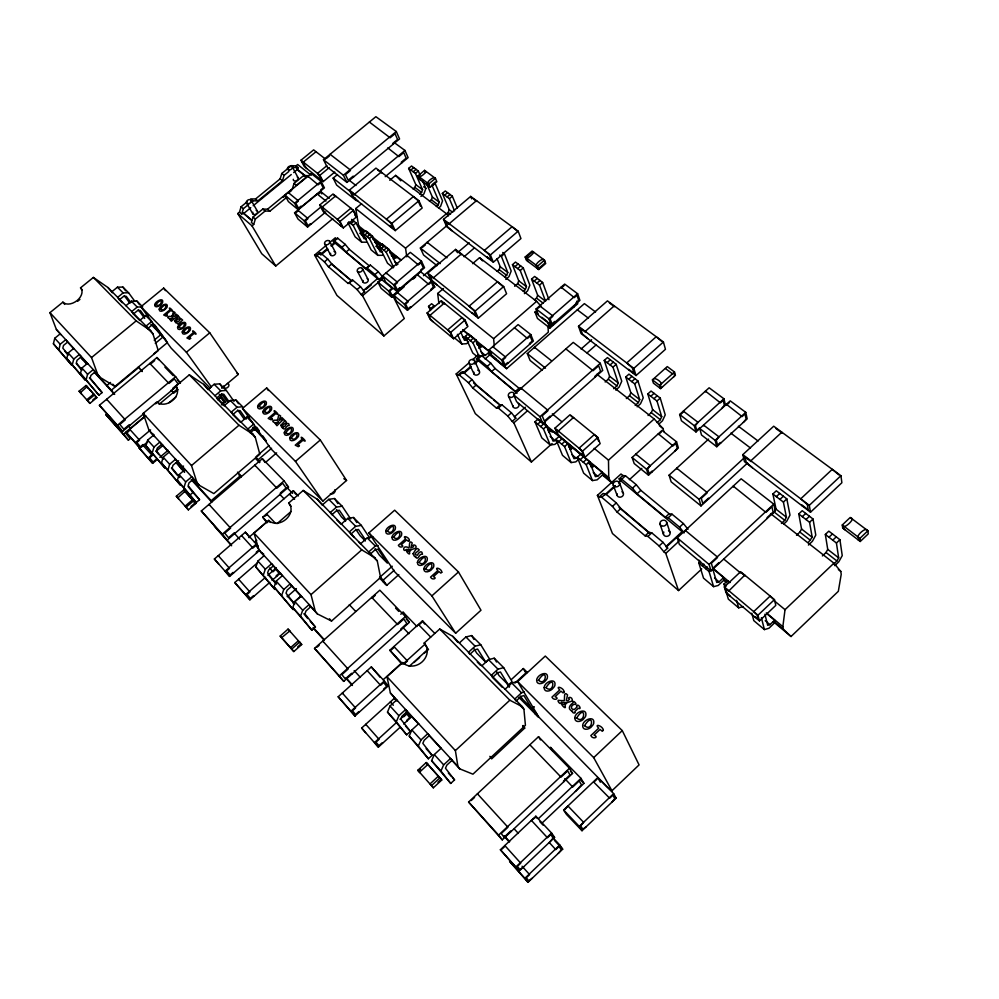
<?xml version="1.0" encoding="UTF-8"?>
<svg xmlns="http://www.w3.org/2000/svg" width="999" height="999" viewBox="0 0 999 999"><rect width="100%" height="100%" fill="white"/><g stroke="black" fill="none" stroke-linecap="round" stroke-linejoin="round"><path stroke-width="1.5" d="M791.033 636.513L783.466 629.345L782.841 626.66L785.027 609.677L833.928 563.186L840.796 571.44L841.22 574.275L838.336 591.308L791.033 636.513L773.301 621.665M53.397 343.731L71.753 365.209L53.397 343.731L54.758 338.261L60.29 333.753M58.841 349.725L60.215 344.243L65.772 339.71L67.67 342.033L63.511 345.429L62.825 348.164L68.369 354.857M66.771 358.466L85.19 380.032L66.771 358.466L68.169 352.972L73.751 348.401M72.328 364.598L73.751 359.078L79.346 354.495L81.244 356.805L77.048 360.252L76.336 363.012L81.868 369.68M98.926 395.192L86.126 379.807L87.587 374.25L93.232 369.605L95.117 371.915L90.884 375.399L90.16 378.171L102.073 392.582L98.926 395.192L80.444 373.539L81.881 368.007L87.512 363.374M146.004 445.816L164.748 467.844L146.004 445.816L147.64 440.134L153.521 435.202M152.298 452.759L153.958 447.065L159.852 442.107L169.006 452.397M161.488 462.899L180.295 484.99L161.488 462.899L163.187 457.18L169.106 452.172M332.754 218.681L275.736 266.034L261.75 253.734L237.774 213.536L239.473 212.15L241.071 206.781L247.115 201.835M239.473 212.15L241.733 214.098L243.344 208.716L248.714 204.32M167.932 470.005L169.655 464.273L175.599 459.24L177.422 461.501L172.964 465.272L172.103 468.131L179.77 477.497M286.825 197.228L269.905 211.139L267.582 209.178L262.774 209.078L253.047 217.058L251.411 222.465L253.709 224.45L252.01 225.849L237.774 213.536M253.709 224.45L255.357 219.043L265.097 211.039L269.905 211.139M196.204 502.547L183.941 487.649L185.714 481.893L191.721 476.785L193.531 479.021L189.023 482.854L188.137 485.739L199.538 499.687L196.204 502.547L177.335 480.382L179.096 474.625L185.077 469.555M288.898 171.441L284.116 175.349L282.442 180.757L257.817 200.924L253.009 200.799L250.737 198.876L255.532 199.001L280.132 178.871L281.805 173.476L291.358 165.659L296.016 165.871L298.351 167.732L296.84 168.968L297.215 169.668L304.97 175.886M308.341 175.712L303.671 175.524L294.056 183.416L292.357 188.836L267.582 209.178M255.881 566.982L274.937 589.435L255.881 566.982L257.904 561.088L264.173 555.631M263.286 575.137L265.334 569.23L271.616 563.736L273.339 565.896L268.631 570.017L267.595 572.964L276.636 584.14M412.987 188.961L414.872 187.387L415.834 184.64L408.653 168.381L411.538 165.996L418.319 171.016L420.067 175.037M274.088 587.05L293.169 609.565L274.088 587.05L276.174 581.118L282.505 575.574M419.692 194.018L421.578 192.445L422.565 189.685L415.434 173.426L408.653 168.381M422.39 180.382L425.886 188.411L423.926 193.906L420.929 196.416M281.668 595.404L283.791 589.472L290.147 583.891L291.833 586.026L287.075 590.209L286.014 593.181L294.755 604.033M429.47 201.386L431.368 199.8L432.367 197.04L426.498 183.479M436.326 206.556L438.224 204.957L439.223 202.185L432.255 185.914L435.152 183.479L442.557 200.886L440.559 206.406L438.536 208.104M311.863 630.194L300.537 616.208L302.722 610.239L309.141 604.57L310.814 606.68L306.006 610.938L304.907 613.923L315.434 627.022L311.863 630.194L292.757 607.629L294.917 601.673L301.298 596.041M446.303 214.086L448.214 212.475L449.238 209.703L442.345 193.419L445.267 190.959L452.347 196.204L457.367 208.267M497.165 271.278L499.138 269.58L500.249 266.745L497.002 258.666M504.67 277.023L506.655 275.324L507.767 272.477L501.373 256.318L499.7 255.057M514.635 286.263L517.607 283.691L518.743 280.831L512.462 264.685L515.496 262.063L523.289 267.919L529.87 285.19L527.572 290.896L524.388 293.644M523.301 291.283L525.299 289.56L526.448 286.688L520.229 270.542L512.462 264.685M534.49 299.85L536.5 298.114L537.662 295.242L531.568 279.108L534.64 276.448L542.607 282.442L548.975 299.688M406.655 734.802L396.328 721.827L398.888 715.709L405.619 709.565L407.142 711.538L402.085 716.146L400.811 719.193L410.402 731.368L406.655 734.802L387.5 712.087L390.022 705.993L396.728 699.887M428.384 758.778L418.319 746.066L420.966 739.934L427.772 733.678L429.258 735.601L424.15 740.296L422.827 743.356L432.167 755.294L428.384 758.778L409.24 736.063L411.85 729.932L418.631 723.726M450.736 783.441L440.934 771.003L443.668 764.847L450.561 758.466L451.998 760.364L446.84 765.134L445.467 768.219L454.545 779.894L450.736 783.441L431.593 760.714L434.29 754.557L441.146 748.239M605.157 381.98L608.291 379.195L609.59 376.248L604.233 360.427L607.429 357.592L616.183 364.31L621.753 381.206L619.118 387.113L615.771 390.085M613.773 388.723L616.92 385.914L618.231 382.967L612.974 367.17L604.233 360.427M626.348 398.551L629.52 395.716L630.856 392.757L625.749 376.998L628.97 374.113L637.949 380.994L643.231 397.827L640.521 403.758L637.15 406.793M635.177 405.444L638.349 402.597L639.71 399.625L634.702 383.891L625.749 376.998M648.064 415.509L651.261 412.637L652.634 409.652L647.789 393.956L651.048 391.034L660.239 398.089L665.234 414.86L662.449 420.829L659.053 423.888M657.105 422.577L660.314 419.692L661.7 416.695L656.98 401.024L647.789 393.956M772.227 514.335L776.061 509.178L772.889 493.981L776.31 490.796L786.825 498.888L789.997 515.097L786.737 521.253L783.765 524.038M781.43 523.464L784.789 520.317L786.425 517.232L783.403 502.097L772.889 493.981M796.528 535.277L799.899 532.105L801.56 529.008L798.763 513.948L802.209 510.714L813.024 519.018L815.783 535.089L812.412 541.283L808.416 545.054M808.253 542.519L812.199 537.287L809.552 522.277L798.763 513.948M822.389 555.931L826.023 552.484L827.734 549.375L825.336 534.44L828.82 531.156L839.922 539.685L842.244 555.606L838.773 561.838L834.739 565.671M833.278 564.46L836.925 560.988L838.661 557.867L836.425 543.006L825.336 534.44M611.95 790.758L639.073 764.909L622.277 730.606L545.292 656.056L517.632 681.593L538.648 716.882L606.905 786.588L611.95 790.758L593.706 757.617L517.632 681.593M559.79 845.004L562.674 849.2L527.996 882.304L524.85 878.321L559.79 845.004L552.547 837.262M582.017 830.718L579.283 826.41L613.648 793.631L597.777 777.622L563.636 810.027L566.458 814.41L582.017 830.718L616.133 798.151L613.648 793.631M860.264 541.47L859.889 538.386L867.894 530.781L850.224 517.457L842.269 524.987L842.706 528.084L860.264 541.47L868.256 533.878L867.894 530.781M764.922 614.198L767.694 625.312L769.967 624.65L774.612 620.229L767.507 614.285M519.155 871.103L515.884 866.97L551.573 833.041L535.814 816.22L500.387 849.749L519.155 871.103L554.57 837.399L551.573 833.041M774.612 620.229L775.124 622.365L768.955 628.234L764.41 629.595L753.783 620.616L751.822 613.186M538.511 818.556L580.981 778.346L550.461 747.252L552.797 751.123M832.766 540.172L836.25 536.875M759.44 620.903L757.966 615.209L774.45 599.6L740.621 571.69L724.35 586.962L726.023 592.732L759.44 620.903L775.798 605.382L774.45 599.6M836.425 543.006L839.922 539.685M541.808 823.301L583.928 783.366L580.981 778.346M565.022 809.502L567.919 805.956L583.591 822.302L580.669 825.861L582.792 829.22L586.301 826.635M597.002 779.145L593.818 782.167L609.652 798.213L612.862 795.154L614.797 798.663L611.888 802.197M502.272 839.859L498.588 835.127L569.455 768.256L538.511 736.7L468.593 802.035L502.272 839.859L572.552 773.451L569.455 768.256M593.706 757.617L622.277 730.606M828.97 537.25L832.454 533.953M501.873 849.162L505.207 846.016M535.064 817.756L531.406 820.391L547.464 837.749L550.799 834.577L553.134 837.974L550.162 841.595M809.552 522.277L813.024 519.018M713.511 569.155L723.626 577.609L724.25 579.807L718.194 585.476L713.598 586.65L703.521 578.134L698.801 562.924L700.561 561.301M743.244 606.58L738.661 607.842L728.321 599.1L723.988 584.053L727.522 580.744L729.819 582.667M810.489 512.225L809.302 505.357L840.933 475.699L773.713 426.211L742.819 454.632L744.442 461.625L810.489 512.225L841.882 482.742L840.933 475.699M802.297 516.67L805.756 513.436M805.993 519.53L809.452 516.271M711.013 570.904L775.212 510.964L773.775 504.145L741.146 478.808L677.222 537.849L679.345 544.38L711.013 570.904L709.09 564.46L677.222 537.849M471.228 800.524L474.537 797.439M712.549 568.231L716.758 582.467L719.055 581.88L723.626 577.609M523.064 725.461L524.7 728.096L491.645 758.878L489.872 756.343M702.16 565.734L703.908 564.11M776.335 496.64L779.757 493.456M688.036 529.32L683.416 523.576L672.052 514.21L669.155 513.736L640.821 490.334L636.276 484.702L625.486 475.799L622.877 475.524L621.016 473.988L597.414 495.367L612.462 533.528L678.546 590.559L701.748 568.931M709.09 564.46L773.775 504.145M705.656 568.681L707.417 567.045M779.932 499.413L783.353 496.216M713.598 586.65L709.04 571.503L710.789 569.867M783.403 502.097L786.825 498.888M417.832 770.266L433.354 787.799L441.758 780.007L426.223 762.537L417.832 770.266L419.892 772.726M533.416 706.605L531.555 708.341L523.913 695.554L521.091 696.39L516.033 701.073L514.785 699.038L521.528 692.794L524.35 691.97M534.34 706.805L532.467 709.377M678.546 590.559L665.784 553.409L679.008 541.171M459.715 768.843L457.929 766.495L455.382 750.586L509.84 700.212L522.377 706.718L523.926 709.253L525.424 725.324L472.939 774.175L459.715 768.843L451.298 759.677M431.543 785.601L439.985 777.784M437.974 782.205L441.133 779.282L439.747 777.547M511.363 679.545L523.301 668.531L527.185 672.627L524.512 669.979M708.603 439.11L669.08 475.187L671.153 481.805L701.011 505.931L747.552 463.012M659.128 545.966L663.036 542.37L667.682 548.126L663.798 551.723L659.128 545.966L647.889 536.426L645.092 535.839L617.02 512.012L612.449 506.381L601.76 497.315L599.263 496.94L597.414 495.367M622.877 475.524L619.118 478.933L621.703 479.233L632.479 488.149L637.025 493.793L665.322 517.257L668.206 517.744L679.545 527.147L683.416 523.576M505.094 689.235L511.813 683.041L517.47 681.43M418.469 770.991L420.567 769.055M514.91 683.104L526.86 672.065M419.543 772.165L427.922 764.422M679.545 527.147L684.165 532.892L682.367 531.393L665.883 546.603L667.682 548.126M667.207 546.228L679.27 535.089M503.658 667.632L497.989 669.168L491.321 675.299L492.619 677.372L497.614 672.777L500.449 672.002L508.379 685.002L512.075 681.593L503.658 667.632L494.205 658.191L488.548 659.69L481.905 665.771M645.092 535.839L648.95 532.292L651.76 532.854L663.036 542.37M665.322 517.257L669.155 513.736M647.889 536.426L651.76 532.854M668.206 517.744L672.052 514.21M701.011 505.931L699.125 499.363L743.918 458.116M716.758 446.728L715.134 440.347L699.787 428.583L701.498 434.977L716.758 446.728L747.19 418.868L745.766 412.35L730.232 400.861L695.991 431.943L681.418 420.729L679.645 414.473L709.128 387.799L723.938 398.776L725.449 405.144M473.738 648.339L476.773 653.171L485.826 662.287L489.485 658.94L480.769 644.755L471.578 635.576L465.921 636.975L459.34 642.956M480.769 644.755L475.112 646.203L468.506 652.222L469.842 654.32L474.787 649.812L477.622 649.075L485.826 662.287M396.615 722.402L374.488 742.594L378.371 747.14L400.337 727.072M399.987 719.317L407.467 712.499L411.113 717.22L403.683 724.013M715.134 440.347L745.766 412.35M612.449 506.381L616.271 502.897L620.841 508.541L648.95 532.292M632.479 488.149L636.276 484.702M648.488 475.174L678.371 447.977L676.56 441.82L662.012 430.432L632.105 457.492L634.19 463.536L648.488 475.174L646.478 469.168L632.105 457.492M727.559 404.183L729.457 402.46M617.02 512.012L620.841 508.541M637.025 493.793L640.821 490.334M409.228 666.321L428.246 649.088M355.007 715.996L388.136 685.976L384.303 681.006L371.328 666.92L338.174 696.79L355.007 715.996L338.174 696.79M414.061 662.487L419.617 657.442M424.076 653.408L428.521 649.375M599.263 496.94L603.046 493.494L605.569 493.868L616.271 502.897M601.76 497.315L605.569 493.868M621.703 479.233L625.486 475.799M604.72 494.917L615.059 485.539M618.506 482.417L620.804 480.332L619.118 478.933M606.118 494.53L615.309 486.201M618.743 483.079L620.804 480.332M455.644 633.229L480.981 610.239L458.466 571.977L394.667 510.189L368.881 532.917L394.418 571.528L455.644 633.229L431.88 595.879L368.881 532.917M629.345 479.695L641.833 468.356M365.559 732.654L361.638 728.034L394.393 698.264L396.403 700.449M646.478 469.168L676.56 441.82M695.991 431.943L694.293 425.711L723.938 398.776M569.817 449.163L571.965 447.24L589.547 461.7L595.354 476.61L597.689 476.236L602.035 472.315L593.194 464.947L591.033 466.895M602.035 472.315L602.909 474.612L597.152 479.832L592.457 480.581L583.653 473.151L577.285 457.23L586.213 464.697L592.457 480.581M383.179 679.732L401.336 663.299M397.602 701.236L390.397 693.006L386.988 676.71L402.709 662.474A14.461 12.5 -37.5 0 0 422.127 661.887A14.461 12.5 -37.5 0 0 424.15 643.094L439.71 629.008L452.822 636.363L522.377 706.718M350.949 711.201L384.303 681.006M424.975 644.205L402.934 664.148L389.822 650.249L422.477 620.829L434.765 633.366M404.383 663.786L407.467 660.988L393.931 646.553L394.343 647.127L391.271 649.887M661.301 431.955L658.503 434.49L658.291 433.803L673.026 445.916L675.836 443.356L677.247 448.151L674.65 451.361M680.769 414.335L682.617 412.662M421.853 622.327L418.806 625.074L418.419 624.487L430.681 637.075M612.924 483.254L609.827 480.382L608.741 477.51L608.491 460.152L654.17 418.943L662.936 428.471L663.848 431.468M400.774 614.235L403.059 612.2L416.945 626.473M584.964 457.292L582.554 451.136L597.839 437.425L570.029 414.735L554.92 428.184L557.467 434.378L584.964 457.292L600.149 443.643L597.839 437.425M549.113 431.855L551.236 429.957L567.882 443.643L573.938 458.641L576.286 458.304L580.619 454.245M660.576 388.599L659.627 385.364L674.512 372.003L667.27 366.596L652.434 379.895L653.408 383.141L660.576 388.599L675.411 375.274L674.512 372.003M579.22 458.803L575.799 461.888L571.091 462.574L562.499 455.319L555.869 439.31L559.165 436.376M343.756 681.368L339.273 675.936L405.407 616.533L379.82 590.197L314.523 648.363L343.756 681.368L409.378 622.34L405.407 616.533M580.207 459.677L583.541 456.693M650.799 396.278L654.058 393.344M431.88 595.879L458.466 571.977M583.266 462.237L586.6 459.24M653.945 398.688L657.205 395.754M586.213 464.697L589.547 461.7M656.98 401.024L660.239 398.089M571.091 462.574L564.572 446.603L567.882 443.643M634.702 383.891L637.949 380.994M653.009 379.845C653.771 375.574 664.909 383.878 660.202 385.302L660.938 387.824L662.437 386.925M317.095 647.152L319.156 645.317M375.224 595.354L372.19 598.064L371.728 597.402L397.652 624.537L403.796 619.018L406.905 623.526L400.799 629.02L401.236 629.657M379.445 577.959L386.725 585.389L398.826 574.612M636.063 375.537L633.816 368.381L663.411 341.995L607.442 300.874L578.508 326.273L581.043 333.479L636.063 375.537L665.446 349.3L663.411 341.995M469.031 362.799L456.193 373.951L475.312 413.648L531.406 462.025L552.097 443.568M558.354 441.333L554.944 444.368L550.237 444.992L541.845 437.924L534.964 421.828L538.236 418.931L540.097 420.479M558.716 441.695L562.025 438.748M628.683 379.258L631.917 376.361M561.7 444.193L565.009 441.233M631.755 381.618L634.989 378.721M540.659 426.585L543.943 423.676M610.089 364.947L613.299 362.1M299.638 642.07L291.708 649.113L280.195 636.076L288.062 629.108L301.71 644.542L293.806 651.56L282.305 638.548M297.727 646.877L301.111 643.868M550.237 444.992L543.468 428.933L546.74 426.011L541.021 421.253L537.749 424.15M612.974 367.17L616.183 364.31M380.494 577.597L380.095 577.01L392.245 566.208M308.853 604.557L317.357 613.898L331.543 621.041L380.557 577.459L377.26 560.814L317.183 499.163L303.209 490.447L288.686 503.034A13.262 10.452 -36.3 0 1 285.964 519.318A13.262 10.452 -36.3 0 1 268.694 520.367L254.021 533.079L258.866 549.862L264.173 555.993M386.725 585.389L383.141 580.132L394.205 570.279M281.618 637.687L289.735 630.993M542.844 423.564L539.972 416.72L600.274 363.286L573.239 342.395L513.623 394.817L516.62 401.685L542.844 423.564L602.722 370.404L600.274 363.286M607.092 362.637L610.302 359.79M317.357 613.898L315.284 611.251L311.014 594.642L361.738 549.862L375.387 558.029M525.349 407.18L514.31 416.933L515.821 418.206L512.175 421.428L507.792 416.059L498.326 408.042L496.428 408.079L472.764 388.012L468.456 382.742L459.428 375.1L457.754 375.274L456.193 373.951M587.075 352.884L596.366 344.667M531.406 462.025L513.848 422.839L527.497 410.776M378.171 545.554L375.349 546.066L369.056 551.623L370.554 553.846L375.274 549.675L378.097 549.163L387.375 563.149L379.358 555.082L375.112 548.701M496.428 408.079L500.062 404.895L501.973 404.845L511.451 412.837L515.821 418.206M515.422 391.396L519.018 388.224L521.016 388.099L517.395 391.283L515.422 391.396L491.545 371.616L487.262 366.346L478.159 358.816L476.398 359.066L517.082 393.206M498.326 408.042L501.973 404.845M287.262 596.678L296.416 588.611M292.994 602.984L301.036 595.891M581.106 349.001L591.633 339.722M360.964 543.444L367.232 537.924L372.889 536.938M507.792 416.059L511.451 412.837M341.571 523.826L347.777 518.381L353.421 517.482L361.338 525.387L369.717 538.011M361.338 525.387L355.681 526.323L349.45 531.793L350.986 534.04L355.656 529.932L358.479 529.47L365.359 539.722M472.764 388.012L476.348 384.877L500.062 404.895M491.545 371.616L495.104 368.494L519.018 388.224M350.699 518.943L342.158 506.218L336.513 507.08L330.344 512.462L331.905 514.735L336.526 510.689L339.348 510.252L345.766 519.742M504.408 366.371L533.366 341.046L530.806 334.59L518.094 324.588L489.11 349.787L491.908 356.131L504.408 366.371L501.648 360.027L489.11 349.787M551.348 325.337L579.907 300.374L577.622 293.731L564.66 284.091L536.088 308.941L538.598 315.484L551.348 325.337L548.888 318.806L536.088 308.941M576.648 303.746L574.038 306.019L574.288 306.73M537.337 310.04L535.002 312.063L537.462 318.431L549.887 328.072L577.759 303.696L576.873 301.111M269.78 582.405L249.887 599.812L245.567 594.767L265.597 577.26M267.907 575.237L276.348 567.857M488.686 353.996L506.593 368.668L548.326 332.168L548.014 326.373M542.17 370.142L530.094 360.452L527.297 353.596L584.39 303.634L595.579 311.975M272.078 580.394L280.469 573.039M485.089 358.978L490.521 354.245L489.473 351.848L481.805 345.579L478.746 348.239M322.814 501.148L346.566 480.469L320.304 439.985L266.658 387.962L242.52 408.416L270.991 448.863L322.814 501.148L295.454 461.388L242.52 408.416M322.652 504.695L328.796 499.338L334.44 498.513L342.158 506.218M249.887 599.812L234.777 582.554L258.117 562.225M468.456 382.742L472.04 379.608L476.348 384.877M487.262 366.346L490.834 363.236L495.104 368.494M501.648 360.027L530.806 334.59M548.888 318.806L577.622 293.731M254.458 542.345L256.768 540.334M277.023 523.676L291.034 511.513M218.881 564.298L214.373 559.015L245.379 532.18L256.331 544.068L225.125 571.166L229.608 576.411L259.653 550.299M494.28 345.954L493.618 338.673L536.6 301.348L541.408 306.518M472.527 359.752L478.371 354.682L479.945 355.981L481.718 355.719L490.834 363.236M457.754 375.274L461.313 372.177L463.012 371.99L472.04 379.608M476.398 359.066L479.945 355.981M459.428 375.1L463.012 371.99M478.159 358.816L481.718 355.719M462.724 373.376L470.854 366.308M475.499 362.262L477.822 360.252M538.149 308.117L539.947 306.556L539.672 305.831L552.497 315.659L552.772 316.396L550.062 318.743L551.972 323.838L554.657 321.478L554.932 322.202M564.035 285.614L561.363 287.924L561.101 287.188L574.3 297.59L576.985 295.254L578.758 300.424L576.086 302.747L576.348 303.484M464.21 373.039L471.178 366.983M474.65 363.961L478.134 360.926M477.147 356.606L472.777 352.997L465.222 336.463L468.356 333.753L476.073 340.072L483.041 355.569L485.377 355.407L489.473 351.848M467.757 338.536L470.879 335.826M534.178 281.069L537.25 278.409M266.908 522.677L262.712 517.182L293.294 490.721L298.401 495.941M265.097 516.133L267.008 514.485L266.546 513.861L275.612 523.451M468.718 341.845L466.57 343.706L461.888 343.993L454.42 337.824M470.392 340.696L473.526 337.987M536.9 283.129L539.972 280.457M479.17 356.556L472.939 342.794L476.073 340.072M537.662 295.242L545.541 301.223L539.522 285.102L542.607 282.442M248.689 537.562L267.345 521.403M520.229 270.542L523.289 267.919M503.671 286.526L506.58 293.731L478.296 318.157L475.187 311.064L503.671 286.526L455.581 249.413L427.722 273.102L431.031 280.207M453.633 338.748L450.661 332.405L465.022 320.03L441.308 300.811L427.097 312.974L430.157 319.33L453.633 338.748L467.907 326.436L465.022 320.03M201.311 510.976L222.29 534.178L284.078 480.869L262.35 458.678L201.311 510.976L231.044 544.63M538.723 269.53L537.499 266.196L544.505 260.165L532.13 251.036L525.174 257.018L526.423 260.339L538.723 269.53L545.704 263.499L544.505 260.165M461.351 332.255L463.374 330.519L468.718 334.89M538.211 268.868L545.179 262.837L544.243 260.24C543.194 256.681 532.917 265.459 537.25 266.283L538.211 268.868L537.187 268.369M284.078 480.869L288.511 487.087L227.16 540.097L222.29 534.178M515.009 266.608L518.056 263.986M525.699 257.68L532.654 251.686C536.675 251.398 526.311 260.339 525.699 257.68L527.947 261.488M517.669 268.606L520.716 265.984M505.794 279.395L508.941 276.686L511.188 271.004L504.395 253.721L502.722 252.46M295.454 461.388L320.304 439.985M256.693 456.131L268.993 445.604M259.765 461.963L258.154 459.752L271.603 448.239M192.582 480.432L211.189 500.711L240.647 475.474L237.5 472.165M493.331 262.225L520.941 238.561L518.169 231.169L470.691 196.403L443.494 219.368L446.64 226.648L493.331 262.225L490.384 254.945L443.494 219.368M501.373 256.318L504.395 253.721M265.509 462.425L276.636 452.872M189.635 495.304L192.969 492.47L199.538 499.687M407.467 310.314L434.752 287.025L431.83 280.744L404.383 304.121L407.467 310.314L396.528 301.198L393.419 295.005L404.383 304.121M326.124 245.442L314.623 255.032L336.95 295.442L383.903 335.964L404.308 318.531L392.657 295.442M186.151 507.192L193.544 500.874L195.742 503.546L188.374 509.84L176.323 496.241L183.679 489.972L193.544 500.874M438.923 303.634L437.662 293.481L443.481 288.511M472.577 263.649L479.557 257.692L536.6 301.348M190.971 506.505L195.192 502.909L193.481 500.836M428.534 306.368L431.618 303.733L434.041 305.719L430.956 308.354L428.534 306.368L430.519 310.514M490.384 254.945L518.169 231.169M423.501 275.712L437.537 263.773M457.505 252.685L469.18 242.757M250.2 432.854L254.633 429.071L255.082 429.707L253.172 427.784L254.72 429.97M184.902 491.333L177.797 497.889M464.023 256.755L474.463 247.864M396.815 291.283L393.631 284.902L421.516 261.276L410.314 252.36L382.58 275.799L385.801 282.18L396.815 291.283L424.525 267.757L421.516 261.276M404.22 286.701L391.795 297.252L388.661 291.059L392.083 288.162L381.306 279.245L381.668 279.932M183.541 466.071L181.219 468.044L181.756 468.706M240.984 422.09L246.865 417.095L249.663 416.833M199.176 485.252L196.928 482.442L191.508 465.559L238.986 425.249L253.234 434.465L255.307 437.387L259.827 454.233L213.848 493.581L199.176 485.252L193.981 479.582M413.249 279.033L415.509 277.11L415.172 276.423M394.617 294.967L397.19 292.794L396.84 292.095L407.829 301.186L408.166 301.885L405.582 304.083L407.979 308.903L410.552 306.705L410.889 307.392M224.5 405.407L230.319 400.487L235.901 400.025L242.632 406.743L237.05 407.242L231.206 412.187L232.879 414.535L237.263 410.826L240.06 410.577L246.141 419.168M383.766 277.784L382.367 276.623L378.983 279.483L377.722 278.434L363.311 290.597L364.573 291.658L361.163 294.53L357.08 289.56L349.238 282.904L348.114 283.454L328.434 266.745L324.413 261.863L316.895 255.494L315.921 256.131L314.623 255.032M365.896 289.41L371.428 284.74M391.795 297.252L381.081 288.324L377.909 282.118L383.566 277.335M383.903 335.964L362.55 295.704L382.58 278.771M437.05 265.672L423.576 255.02L420.367 248.039L447.352 225.225M422.415 247.39L425.462 244.805M181.855 469.355L176.348 462.737L178.659 460.776M383.828 250.162L386.813 247.652M447.09 196.94L450.012 194.48M221.778 388.299L238.286 374.413L209.765 332.804L163.661 288.099L140.921 306.755L171.116 348.089L209.815 387.849M214.935 395.741L220.729 390.859L226.298 390.422L234.053 401.398M348.114 283.454L352.622 280.057L360.489 286.688L364.573 291.658M377.722 278.434L378.072 279.133L333.329 241.621L334.365 240.921L341.945 247.203L345.941 252.085L365.809 268.556L370.367 265.11L378.296 271.653L382.367 276.623M349.238 282.904L352.622 280.057M365.809 268.556L370.367 265.11M393.656 267.382L386.089 251.985L389.073 249.475L382.205 243.943L379.233 246.441L387.537 263.249L393.206 267.857M454.533 210.889L449.413 198.676L452.347 196.204M161.688 444.38L157.28 448.101L156.443 450.936L163.199 459.178M216.633 398.089L220.979 394.43L223.764 394.205L229.021 401.61M148.177 457.954L151.773 454.92L152.273 455.519L149.575 457.804L153.072 462L155.757 459.727L156.256 460.327L152.672 463.349L138.911 447.689L152.672 463.349M156.306 451.098L163.112 445.367M221.853 404.97L225.362 402.01L221.303 396.328L217.77 399.313L218.219 399.937L220.866 397.714L224.038 402.122L221.403 404.345M406.78 256.893L405.557 248.189L446.428 213.699L448.464 215.859M393.231 258.866L396.141 256.418L400.686 260.077M357.08 289.56L360.489 286.688M366.995 267.957L374.912 274.513L378.296 271.653M159.828 457.317L168.157 450.287M145.779 415.859L126.086 432.33L135.389 442.644L150.587 429.895M375.861 246.416L379.707 243.182L381.943 244.98M395.254 230.632L422.177 208.017L418.943 200.737L375.949 168.119L349.425 190.097L352.984 197.265L395.254 230.632L391.845 223.451L349.425 190.097M208.391 389.111L214.161 384.265L219.718 383.853L226.298 390.422M208.117 389.548L210.464 387.575M126.086 432.33L140.035 448.214L148.264 441.296M381.481 248.264L384.453 245.754M444.667 195.142L447.589 192.682M154.433 436.538L149.001 430.294L143.194 413.361L156.943 401.873A12.25 8.879 -35.6 0 0 172.502 400.524A12.25 8.879 -35.6 0 0 175.687 386.201L189.31 374.825L203.721 384.39L253.234 434.465M324.413 261.863L327.759 259.066L331.78 263.948L351.486 280.607M341.945 247.203L345.279 244.43L349.275 249.313L369.168 265.734M177.31 379.907L180.419 383.092L175.649 376.698L156.968 357.517L99.413 405.269L122.577 431.443L143.931 413.598M155.657 403.796L176.823 386.101M359.802 233.416L363.624 230.232M382.467 255.319L377.834 255.344L371.178 249.925L362.724 233.117L365.671 230.644L372.402 236.064L380.219 251.823L382.53 251.81L376.973 247.315M130.794 438.174L128.421 440.159L105.669 414.46L123.401 434.19L144.83 416.271M159.078 404.358L176.86 389.485M127.909 431.556L125.762 433.354L129.658 437.999M178.084 389.585L173.838 393.131L171.166 390.209M127.522 432.192L129.346 430.669M364.922 234.89L367.882 232.417M328.434 266.745L331.78 263.948M345.941 252.085L349.275 249.313M430.207 187.263L428.771 183.941L435.427 178.359L424.575 170.367L417.957 175.899L419.405 179.221L430.207 187.263L436.838 181.706L435.427 178.359M169.093 402.647L176.074 396.79M367.22 236.751L370.179 234.278M431.918 184.79L435.239 182.005M377.834 255.344L369.443 238.536L372.402 236.064M391.845 223.451L418.943 200.737M410.889 170.03L413.761 167.645M343.306 227.909L356.705 216.758L353.446 210.265L333.029 193.981L319.705 204.995L323.089 211.438L343.306 227.909L339.985 221.466L319.705 204.995M350.974 223.626L353.908 221.179M413.199 171.766L416.084 169.355M329.57 242.57L335.314 237.787L336.626 238.873L337.674 238.162L345.279 244.43M315.921 256.131L320.229 252.71L327.759 259.066M333.329 241.621L336.626 238.873M316.895 255.494L320.229 252.71M334.365 240.921L337.674 238.162M366.296 242.195L361.675 242.183L353.147 225.374L356.081 222.927L351.648 219.368M415.434 173.426L418.319 171.016M327.472 248.489L320.429 254.358L319.243 253.359M330.994 245.554L334.515 242.607M320.804 255.045L327.847 249.176M331.356 246.241L334.877 243.306M99.413 405.269L117.42 425.287L175.649 376.698M385.214 176.661L408.116 157.63L404.97 150.462L394.255 142.595M339.985 221.466L353.446 210.265M363.411 231.968L360.177 228.908L358.641 225.849L355.731 208.554L361.588 203.684M389.747 180.27L395.616 175.387L446.428 213.699M140.921 306.755L186.401 352.247L209.765 332.804M155.295 343.381L163.262 336.788L161.776 335.289M325.724 212.013L307.58 227.035L304.195 220.816L321.278 206.681M94.53 394.88L87.575 400.636L89.898 403.384L96.841 397.639L86.026 385.464L79.108 391.171L81.431 393.931M110.564 382.442L106.968 385.414L107.517 386.101M92.845 399.912L96.316 397.04M153.871 353.783L167.457 342.532L154.745 324.925L151.998 325.037M94.905 371.74L100.075 377.36L114.935 386.463L158.254 350.562L152.897 333.753L150.699 330.769L107.967 287.537L93.382 277.435L80.544 287.837A11.401 7.655 -35.2 0 1 77.06 300.587A11.401 7.655 -35.2 0 1 62.9 302.148L49.95 312.65L56.394 329.508L60.839 334.665M139.048 367.22L111.339 390.184L94.668 372.015M379.57 171.528L404.97 150.462M151.448 363.274L154.658 360.614M354.957 197.852L356.343 200.637L336.663 185.102L333.142 178.122L337.475 174.55M298.077 209.603L324.425 187.862L321.079 181.368L311.251 173.551L284.89 195.205L288.399 201.598L298.077 209.603L294.58 203.197L284.89 195.205M307.58 227.035L297.989 219.031L294.568 212.812L320.529 191.396L329.195 198.364M295.766 212.837L298.202 210.826L297.827 210.127L307.467 218.107L307.842 218.806L305.382 220.829L308.029 225.674L310.464 223.651L310.839 224.338M318.469 194.106L320.092 192.77M87.088 386.638L80.42 392.657M346.94 182.417L343.381 175.225L396.316 131.531L375.874 116.696L323.476 159.703L327.11 166.883L346.94 182.417L399.563 138.911L396.316 131.531M154.208 340.172L161.039 334.54M100.075 377.36L97.715 374.475L91.533 357.567L136.176 320.879L150.699 330.769M326.835 165.722L317.545 173.364L322.227 180.432L320.442 178.996L320.804 179.708M140.16 320.092L145.692 315.547L148.439 315.447M334.765 172.065L323.189 181.606L319.942 175.275L329.245 167.607M294.58 203.197L321.079 181.368M153.409 323.813L147.827 328.471L146.066 326.086L151.636 321.503L145.692 315.547M241.733 214.098L243.257 212.849L251.873 220.267M243.257 212.849L243.669 213.524L250.799 207.68M253.184 205.732L291.258 174.55M293.644 172.59L297.215 169.668M125.924 305.706L131.418 301.211L136.875 301.061L142.695 306.868L137.225 307.043L131.718 311.563L133.491 313.948L137.612 310.564L140.347 310.464L144.942 316.733M326.523 158.341L329.483 155.906M283.266 197.315L285.652 195.342M289.248 192.395L291.633 190.434M134.94 301.448L128.584 292.757L123.127 292.894L117.67 297.352L119.443 299.75L123.539 296.403L126.261 296.328L130.881 302.597M323.189 181.606L304.27 166.571L300.974 160.24L313.649 149.875L325.549 159.141M250.861 202.56L253.009 200.799M296.016 165.871L297.677 164.51L311.251 175.325M112 291.621L117.445 287.188L122.889 287.075L128.584 292.757M77.61 301.286L79.945 299.388M298.351 167.732L293.681 167.532L291.358 165.659M343.806 478.696L346.566 480.469M261.039 552.584L263.661 553.995M151.311 433.141L153.996 434.727M369.368 122.04L390.109 137.775L395.042 133.704L397.565 139.448L392.669 143.506L393.032 144.318M473.551 199.088L476.81 201.473L476.486 200.649L449.213 223.701L449.562 224.525L445.267 221.266L447.714 226.935L452.335 230.994M516.958 230.881L512.087 226.711L484.378 250.387L489.21 254.62L491.496 260.277L487.012 256.855L487.35 257.667M609.39 302.947L614.497 306.693L614.248 305.881L585.239 331.393L585.514 332.192L580.469 328.346L582.429 333.966L587.737 338.599M661.837 341.483L656.218 336.713L626.71 362.974L632.292 367.819L634.04 373.401L628.746 369.343L628.995 370.142M775.898 428.496L782.017 433.004L781.867 432.205L750.886 460.776L751.061 461.563L745.004 456.943L746.253 462.375L752.447 467.757M838.873 474.887L832.279 469.33L800.736 498.826L807.292 504.483L808.228 509.827L801.847 504.945L801.985 505.706M425.075 170.991C428.246 171.254 419.455 178.596 418.456 176.523L420.754 180.22M435.239 178.484C434.303 175.262 424.625 183.292 428.583 184.053L429.707 186.638L428.846 186.251M387.812 147.914L398.863 156.618L403.708 152.597L406.168 158.167L401.336 162.175L401.685 162.974M442.345 193.419L449.413 198.676M417.957 175.899L428.771 183.941M525.174 257.018L537.499 266.196M423.638 186.738L425.886 188.411M738.386 426.236L758.054 440.984M415.834 184.64L422.565 189.685M432.367 197.04L439.223 202.185M449.238 209.703L452.734 212.325M414.872 187.387L421.578 192.445M431.368 199.8L438.224 204.957M448.214 212.475L450.549 214.236M577.31 309.827L588.461 318.219M850.823 518.219C856.455 517.757 843.581 529.932 842.856 525.749L843.193 528.159L844.879 529.745M867.382 530.706C866.295 525.811 853.646 537.712 859.377 538.311L859.677 540.709L858.054 539.785M531.568 279.108L539.522 285.102M730.843 433.141L750.461 447.989M377.634 169.917L379.608 171.416M652.434 379.895L659.627 385.364M842.269 524.987L859.889 538.386M500.249 266.745L507.767 272.477M518.743 280.831L526.448 286.688M578.508 326.273L633.816 368.381M742.819 454.632L809.302 505.357M499.138 269.58L506.655 275.324M517.607 283.691L525.299 289.56M536.5 298.114L543.231 303.246M679.645 414.473L694.293 425.711M457.392 251.348L461.788 254.745L461.438 253.933L433.504 277.722L433.878 278.521L429.533 275.05L432.105 280.582L436.788 284.84M502.447 286.139L497.502 281.768L469.105 306.193L474.013 310.639L476.436 316.146L471.89 312.5L472.24 313.286M535.002 312.063L538.411 314.697M541.808 317.32L547.489 321.703L549.887 328.072M330.07 154.283L350.037 169.718L350.437 170.529L345.442 174.65L348.201 180.257L353.171 176.149L353.559 176.948M609.59 376.248L618.231 382.967M630.856 392.757L639.71 399.625M652.634 409.652L661.7 416.695M776.061 509.178L786.425 517.232M801.56 529.008L812.199 537.287M827.734 549.375L838.661 557.867M608.291 379.195L616.92 385.914M629.52 395.716L638.349 402.597M651.261 412.637L660.314 419.692M323.476 159.703L343.381 175.225M565.846 348.888L593.069 370.704L598.676 365.734L600.586 371.266L595.017 376.223L595.292 376.998M348.951 180.045L355.944 185.489M774.45 512.25L784.789 520.317M799.899 532.105L810.514 540.384M826.023 552.484L836.925 560.988M596.94 374.275L654.17 418.943M447.003 257.817L427.147 242.307L427.497 243.082M659.315 425.636L662.936 428.471M770.579 513.611L833.928 563.186M838.348 569.517L840.796 571.44M333.142 178.122L351.723 192.745M420.367 248.039L440.159 263.636M300.974 160.24L319.942 175.275M551.523 360.814L534.49 347.302L534.802 348.064M355.731 208.554L405.557 248.189M334.028 195.205L335.926 196.716L335.552 195.991L322.202 207.03L322.59 207.755L320.704 206.231L325.587 213.474M427.722 273.102L475.187 311.064M354.982 215.384L356.705 216.758M296.84 168.968L305.706 176.074M527.297 353.596L545.491 368.156M303.671 175.524L306.031 177.422L296.403 185.327L294.056 183.416M478.296 318.157L420.716 271.815L392.295 295.841L389.872 291.021L392.432 288.848L392.083 288.162M669.08 475.187L699.125 499.363M358.641 225.849L385.127 247.178M387.537 249.113L400.786 259.777M432.542 285.239L434.752 287.025M317.295 194.068L325.949 201.049M360.177 228.908L363.673 231.718M372.577 238.898L380.906 245.617L379.707 243.182M389.747 252.747L396.241 257.979M374.538 241.995L378.122 244.892M391.283 255.507L394.867 258.404M348.726 221.803L353.147 225.374M362.724 233.117L369.443 238.536M379.233 246.441L386.089 251.985M437.662 293.481L493.618 338.673M360.889 234.29L366.333 238.699L364.023 238.699L356.081 222.927M394.53 261.526L397.939 264.285M464.585 320.142L462.013 317.595L447.677 329.945L450.249 332.505L452.559 337.437L450.337 335.589L450.661 336.288M281.805 173.476L284.116 175.349M361.675 242.183L355.157 236.875L347.889 222.652M571.153 416.133L573.726 418.231L573.463 417.532L558.329 431.006L558.616 431.705L556.056 429.582L558.029 434.39L560.851 437.2M280.132 178.871L282.442 180.757M462.699 329.583L491.583 353.196M476.323 342.62L481.78 347.09M490.521 354.245L496.515 359.153M476.748 344.218L480.332 347.153M465.222 336.463L472.939 342.794M462.537 336.638L466.808 340.147L464.473 340.297L460.576 331.818M481.006 351.823L485.377 355.407M552.322 413.873L561.875 421.753M594.143 448.339L608.491 460.152M382.58 275.799L393.631 284.902M427.097 312.974L450.661 332.405M741.832 573.201L744.954 575.786L744.792 575.124L728.671 591.083L725.574 588.473L726.86 592.969L730.132 596.203M773.526 599.363L770.154 596.066L753.696 611.625L757.067 614.947L758.204 619.38L755.032 616.695L755.194 617.32M723.963 559.24L740.734 573.089M774.25 600.774L785.027 609.677M621.041 480.994L682.567 532.042L682.367 531.393M554.92 428.184L582.554 451.136M513.623 394.817L539.972 416.72M294.568 212.812L304.195 220.816M377.909 282.118L388.661 291.059M544.817 421.466L544.979 424.363L608.741 477.51M547.415 428.296L551.011 431.293M568.431 445.841L571.778 448.626M588.374 462.475L592.944 466.296M602.909 474.612L609.827 480.382M569.13 447.227L571.515 449.213M589.373 464.123L592.944 467.107M602.459 475.062L611.987 483.017M713.224 568.493L729.745 582.305M766.32 612.862L782.841 626.66M724.25 579.807L726.523 581.705M775.124 622.365L783.466 629.345M534.964 421.828L543.468 428.933M555.869 439.31L564.572 446.603M723.651 580.107L727.197 583.079M550.137 436.388L555.394 440.796L553.034 441.096L546.74 426.011M571.977 454.695L576.286 458.304M593.281 472.539L597.689 476.236M698.801 562.924L709.04 571.503M723.988 584.053L726.285 585.976M714.572 578.109L719.055 581.88M765.234 620.666L769.967 624.65M724.35 586.962L757.966 615.209M255.532 199.001L257.817 200.924M473.588 382.967L491.171 397.802M493.518 399.787L498.201 403.746M331.518 264.111L351.773 281.219M619.08 507.492L649.65 533.329M262.774 209.078L265.097 211.039M512.175 421.428L513.848 422.839M361.163 294.53L362.55 295.704M663.798 551.723L665.784 553.409M241.071 206.781L243.344 208.716M253.047 217.058L255.357 219.043M243.669 213.524L251.199 220.017M548.401 429.295L550.574 431.293M497.639 360.214L506.593 368.668M236.975 373.127L238.286 374.413M117.445 287.188L123.127 292.894M131.418 301.211L137.225 307.043M214.161 384.265L220.729 390.859M230.319 400.487L237.05 407.242M246.865 417.095L253.758 424.013L247.852 429.033L249.513 431.368L253.946 427.597L256.743 427.322L259.315 430.981M328.796 499.338L336.513 507.08M347.777 518.381L355.681 526.323M367.232 537.924L375.349 546.066M465.921 636.975L475.112 646.203M488.548 659.69L497.989 669.168M511.813 683.041L521.528 692.794M150.861 324.3L159.003 332.492M252.934 427.372L259.79 434.265M165.684 339.91L159.79 333.978L152.472 323.963M266.296 441.221L260.215 435.102L254.171 426.536M345.592 521.078L341.358 516.808L336.501 509.665M365.359 540.983L360.115 535.701L355.781 529.27M509.677 686.213L499.075 675.624L496.653 671.703M520.267 696.89L535.789 712.512L538.686 717.369L518.943 697.464M219.156 394.168L221.303 396.328M223.214 399.85L225.362 402.01M614.023 796.028L616.133 798.151M112.388 292.757L107.967 287.537M118.956 299.4L122.24 302.722M133.192 313.811L139.76 320.454M147.427 328.209L152.897 333.753M208.004 389.523L203.721 384.39M216.608 398.226L224.138 405.844M232.73 414.548L240.26 422.152M248.851 430.856L255.307 437.387M322.44 505.344L317.183 499.163M336.7 519.767L341.084 524.2M350.949 534.19L354.233 537.512M358.616 541.945L360.814 544.168M370.679 554.158L377.26 560.814M457.779 642.307L452.822 636.363M477.297 662.062L480.556 665.359M492.482 677.422L502.235 687.3M518.506 703.758L523.926 709.253M93.382 277.435L136.176 320.879M189.31 374.825L238.986 425.249M303.209 490.447L361.738 549.862M439.71 629.008L509.84 700.212M580.681 780.057L583.928 783.366M380.095 577.01L383.141 580.132M570.429 771.29L572.552 773.451M522.627 725.973L524.7 728.096M286.338 484.865L288.511 487.087M287.237 487.862L292.62 493.381M258.154 459.752L255.569 457.092L259.515 461.85M255.507 458.441L259.59 462.637M294.58 499.25L289.485 494.018L289.935 494.642M164.885 367.132L173.177 375.649M564.797 778.658L572.739 787.025L579.17 780.943L581.48 784.827L575.424 791.445M529.857 744.792L561.038 777.11L567.619 770.903L570.042 774.937L563.498 781.118L563.848 781.68M395.579 608.116L398.763 611.4M406.193 619.055L409.378 622.34M279.757 494.343L284.041 498.776M403.596 628.184L408.928 633.703M395.616 175.387L400.824 180.831M563.636 810.027L579.283 826.41M479.557 257.692L482.567 260.851M140.285 369.68L142.195 371.566L138.474 366.745M238.898 474.875L240.984 477.085M349.3 604.67L355.644 611.388M401.61 663.885L389.822 650.249M262.712 517.182L267.732 522.527M539.947 821.777L543.081 825.124M551.436 834.053L554.57 837.399M554.433 840.384L562.674 849.2M549.25 842.494L555.769 849.612L559.028 846.503L561.276 849.762L558.354 853.308M49.95 312.65L91.533 357.567M143.194 413.361L191.508 465.559M254.021 533.079L311.014 594.642M386.988 676.71L455.382 750.586M112.812 384.165L114.935 386.463M329.42 618.756L331.543 621.041M380.169 677.334L371.328 666.92M384.153 681.655L388.136 685.976M255.657 544.068L257.642 546.216M56.394 329.508L97.715 374.475M149.001 430.294L196.928 482.442M258.866 549.862L315.284 611.251M390.397 693.006L457.929 766.495M68.069 342.532L74.263 349.275M80.457 356.019L87.687 363.873M175.25 459.19L185.652 470.517M273.551 566.208L281.905 575.287M291.283 585.514L301.723 596.865M406.019 710.401L418.656 724.15M429.183 735.614L440.759 748.214M87.487 364.198L81.331 357.505L81.893 358.191M514.285 828.97L518.394 833.441M406.106 711.775L411.113 717.22M82.193 359.091L86.351 363.636L85.802 362.962M94.543 372.552L114.66 394.405L110.802 389.672M367.195 670.641L380.582 685.314L383.703 682.492L386.675 686.363L383.579 689.16L384.016 689.71M176.348 462.737L184.328 471.416M181.181 468.693L184.59 472.34M191.184 479.607L211.8 502.085M269.53 567.932L272.977 571.778L275.849 569.268L279.058 573.301L276.199 575.799L276.661 576.373M393.331 705.269L390.322 701.972L390.734 702.497M234.49 533.454L239.71 539.185M54.758 338.261L60.215 344.243M68.169 352.972L73.751 359.078M81.881 368.007L87.587 374.25M147.64 440.134L153.958 447.065M163.187 457.18L169.655 464.273M179.096 474.625L185.714 481.893M257.904 561.088L265.334 569.23M276.174 581.118L283.791 589.472M294.917 601.673L302.722 610.239M390.022 705.993L398.888 715.709M411.85 729.932L420.966 739.934M434.29 754.557L443.668 764.847M102.073 392.582L89.435 377.934M275.175 582.792L268.369 574.937M291.633 600.874L287.213 595.741M292.495 601.823L294.218 603.708M310.239 621.316L315.434 627.022M405.519 726.011L410.402 731.368M426.123 748.663L432.167 755.294M448.339 773.064L451.498 776.535M452.522 777.659L454.545 779.894M354.17 670.579L360.402 677.434M504.545 836.088L509.652 841.695M504.033 836.225L509.103 841.807M313.698 628.046L324.101 639.497M312.937 627.822L324.338 640.384M128.484 425.874L130.582 428.184M80.444 373.539L86.126 379.807M177.335 480.382L183.941 487.649M292.757 607.629L300.537 616.208M387.5 712.087L396.328 721.827M409.24 736.063L418.319 746.066M431.593 760.714L440.934 771.003M468.593 802.035L498.588 835.127M142.495 444.68L151.773 454.92M195.742 503.546L183.679 489.972M504.832 845.541L520.729 863.173L517.37 866.37L519.905 869.592L523.601 866.87M522.09 866.233L529.595 874.587L526.298 877.721L528.746 880.818L532.355 878.146M231.618 545.766L214.385 526.198M86.026 385.464L96.841 397.639M441.758 780.007L426.848 763.261L428.246 765.022M346.041 677.884L352.247 684.777M346.241 678.608L352.422 685.476M500.387 849.749L515.884 866.97M524.85 878.321L509.565 861.338L527.996 882.304M314.523 648.363L339.273 675.936M79.108 391.171L89.898 403.384M214.373 559.015L229.608 576.411M234.777 582.554L245.567 594.767M361.638 728.034L378.371 747.14M290.497 647.752L298.414 640.721M291.583 648.975L293.806 651.56M280.195 636.076L282.43 638.673M253.721 596.453L253.247 595.891L250.374 598.413L247.015 594.48L249.912 591.957L238.611 579.208L239.098 579.782M86.763 399.762L93.719 394.006M233.504 573.039L233.017 572.452L230.095 574.987L226.611 570.904L229.545 568.356L218.257 555.644L218.756 556.231M382.48 743.381L382.055 742.881L378.971 745.704L375.961 742.157L379.058 739.322L365.746 724.3L366.183 724.824M299.5 641.945L301.71 644.542M342.794 693.581L342.332 693.044L355.582 707.941L352.447 710.789L355.594 714.522L358.716 711.688L359.165 712.225M117.42 425.287L122.577 431.443M185.165 506.106L192.545 499.8M186.089 507.142L188.374 509.84M288.062 629.108L290.284 631.718M176.323 496.241L178.621 498.951M123.401 434.19L128.421 440.159M135.389 442.644L140.035 448.214M86.551 386.064L88.349 388.211M143.681 445.154L143.169 444.543L140.434 446.828L136.826 442.507L139.573 440.197L129.733 429.283L130.245 429.907M64.785 351.124L67.557 354.47M129.858 425.349L129.296 424.662L123.839 429.233L119.83 424.45L125.325 419.855L106.656 399.263L107.23 399.95M76.299 363.574L81.843 370.254M430.02 783.915L438.449 776.111M155.944 451.098L158.853 454.632M374.912 274.513L378.983 279.483M188.199 486.638L192.969 492.47M80.507 357.055L82.667 359.553M171.416 468.081L177.185 475.124M431.318 785.364L433.354 787.799M111.389 390.834L111.938 391.508M209.54 505.069L208.991 504.395L230.607 528.121L224.775 533.154L228.559 537.774L234.353 532.754L234.89 533.416M323.264 641.658L322.752 641.033L348.102 669.055L341.858 674.662L345.329 678.908L351.536 673.326L352.023 673.925M303.858 613.748L307.704 618.531M211.189 500.711L211.713 501.361M256.755 552.809L256.281 552.222L259.178 549.7L255.844 545.516L252.934 548.039L241.521 535.514L242.008 536.126M426.223 762.537L428.022 764.797M62.9 302.148L64.685 304.395M245.379 532.18L249.7 537.587M256.331 544.068L258.042 546.228M403.359 716.246L403.771 716.77L406.843 713.96L409.69 717.632L406.63 720.429L407.03 720.941M394.393 698.264L396.241 700.649M80.544 287.837L82.293 290.11M268.694 520.367L270.304 522.477M477.834 794.355L477.41 793.793L507.942 827.222L501.236 833.541L504.083 837.237L510.739 830.956L511.138 831.48M150.374 364.16L149.825 363.449L168.968 383.441L174.375 378.921L178.097 383.891L172.702 388.386L173.239 389.098M240.647 475.474L241.159 476.148M175.687 386.201L177.372 388.436M156.968 357.517L158.579 359.665M124.288 295.642L129.845 303.172M255.294 465.859L254.782 465.159L276.91 488.174L282.655 483.216L286.114 488.036L280.407 492.982L280.894 493.656M122.889 287.075L125.612 290.796M138.224 309.653L144.668 318.431M136.875 301.061L139.598 304.77M288.686 503.034L291.021 506.256M262.35 458.678L265.06 462.437M186.401 352.247L211.413 387.05M221.603 393.793L227.772 402.435M237.7 409.977L243.806 418.581M293.294 490.721L295.692 494.093M219.718 383.853L222.315 387.512M235.901 400.025L238.461 403.671M262.749 435.876L266.184 440.759M163.661 288.099L165.434 290.634M535.814 816.22L537.362 818.443M383.691 582.292L383.291 581.705L385.577 584.04L382.779 579.932M403.059 612.2L404.607 614.46M424.15 643.094L427.422 647.889M334.44 498.513L337.887 503.621M422.477 620.829L424.587 623.988M353.421 517.482L356.805 522.552M266.658 387.962L268.369 390.534M471.578 635.576L473.988 639.46M538.511 736.7L540.471 739.909M507.017 683.541L509.29 687.262M494.205 658.191L496.54 662.025M520.442 696.128L521.99 698.701M535.052 713.711L534.727 713.161L537.45 715.908L535.202 712.137M252.01 225.849L275.736 266.034M246.478 202.934L252.809 213.786M523.301 668.531L525.486 672.315M251.149 200.349A2.672 1.823 -29.6 0 1 248.389 203.684A2.672 1.823 -29.6 0 1 246.89 200.899A2.672 1.823 -29.6 0 1 251.149 200.349L257.442 211.226M597.777 777.622L600.349 782.205M288.586 193.207L288.187 192.482L297.902 200.462L298.289 201.174L295.804 203.234L298.514 208.204L300.986 206.169L301.373 206.868M324.712 243.993L330.607 254.932M329.583 241.308L335.427 252.26M292.22 166.721L298.064 177.722M308.341 176.973L307.967 176.249L318.157 184.815L320.629 182.767L323.239 187.812L320.766 189.847L321.141 190.572M357.442 271.328L363.112 282.143M306.618 168.431L301.923 161.413L303.684 162.812L303.309 162.1L316.009 151.711L316.371 152.422M320.529 191.396L321.84 193.918M340.746 225.824L340.384 225.112L342.295 226.673L339.71 221.666L337.412 219.393L350.874 208.204L351.236 208.928M362.425 268.581L368.032 279.42M386.413 273.576L386.064 272.852L397.127 281.943L397.477 282.655L394.855 284.877L397.327 289.847L399.937 287.625L400.287 288.336M353.171 210.477L355.694 215.522M394.855 293.681L395.192 294.368M358.142 201.336L353.871 197.49L351.111 191.908L354.995 194.967L354.595 194.168L381.193 172.103L381.581 172.914M382.205 243.943L383.491 246.578M389.073 249.475L396.765 265.235M433.054 321.728L430.544 319.23L428.171 314.273L430.344 316.084L430.007 315.372L444.23 303.184L444.555 303.896M389.835 226.361L389.46 225.574L393.519 228.771L390.859 223.189L386.413 219.181L413.436 196.553L417.919 200.499L420.442 206.169M417.657 275.412L417.32 274.7L428.746 284.353L431.306 282.168L433.578 287.063L431.031 289.235L431.356 289.935M407.205 256.006L406.868 255.282L418.381 264.935L420.979 262.737L423.326 267.769L420.741 269.967L421.079 270.692M469.105 363.411L474.075 374.088M457.417 334.328L461.888 343.993M441.308 300.811L442.495 303.384M474.438 360.452L479.345 371.153M465.147 321.378L466.833 325.112M508.566 396.366L513.299 407.068M493.056 347.34L492.744 346.628L505.307 356.83L505.619 357.542L502.872 359.94L505.007 364.872L507.729 362.487L508.041 363.186M455.581 249.413L456.618 251.823M424.575 170.367L425.537 172.602M521.466 388.986L521.128 388.211L547.564 409.99L547.889 410.764L542.195 415.809L544.418 421.128L550.074 416.108L550.387 416.858M544.93 422.639L546.116 425.474M547.889 429.745L549.088 432.592M544.979 424.363L546.216 427.297M551.236 429.957L552.197 432.292M514.785 328.446L514.485 327.722L527.46 338.474L530.182 336.101L532.18 341.121L529.47 343.494L529.757 344.205M470.691 196.403L471.69 198.876M581.48 454.383L581.206 453.708L583.828 455.881L581.942 451.098L579.058 448.226L594.318 434.553L597.215 437.4L598.563 441.034M549.1 322.889L550.499 326.598L553.121 324.3L553.384 325.012M613.211 484.965L617.07 495.279M619.617 483.079A3.334 2.81 -18.8 0 1 615.471 486.85A3.334 2.81 -18.8 0 1 614.16 482.155A3.334 2.81 -18.8 0 1 619.617 483.079L623.401 493.419M636.088 454.77L635.864 454.095L650.262 465.734L647.652 468.981L649.213 473.663L652.022 471.091L652.235 471.765M660.039 524.1L663.498 534.353M666.633 522.19L670.029 532.467M685.514 531.143L685.289 530.407L717.245 556.855L717.457 557.579L711.338 563.274L712.824 568.306L718.905 562.624L719.105 563.349M699.05 560.164L699.949 563.086M676.96 468.956L676.735 468.206L706.867 492.245L707.067 492.982L701.273 498.314L702.734 503.434L708.491 498.114L708.703 498.838M665.534 368.619L672.752 374.026L674.15 372.777L674.849 375.324L673.563 376.935M683.541 411.825L683.341 411.126L698.014 422.327L695.416 425.562L696.728 430.419L699.5 427.897L699.687 428.583M736.575 600.349L738.661 607.842M703.796 425.824L703.608 425.099L718.98 436.838L716.283 440.184L717.544 445.142L720.404 442.52L720.579 443.231M761.4 617.769L764.41 629.595M705.631 391.833L705.456 391.121L720.416 402.834L723.176 400.324L724.362 405.269L721.778 408.479M733.416 486.888L733.229 486.126L765.933 512.375L771.94 506.768L773.064 512.062L767.095 517.644L767.257 518.394M726.623 405.045L726.448 404.32L742.12 416.571L744.967 413.948L746.091 419.018L743.406 422.34M297.302 177.11A2.635 1.798 -28.1 0 1 297.927 179.37A2.635 1.798 -28.1 0 1 294.967 181.006A2.635 1.798 -28.1 0 1 293.319 179.308M256.156 210.464A2.647 1.823 -29.6 0 1 257.38 212.737A2.647 1.823 -29.6 0 1 254.096 214.548A2.647 1.823 -29.6 0 1 252.884 212.275M367.182 278.709A2.822 2.06 -27.6 0 1 367.832 281.468A2.822 2.06 -27.6 0 1 364.348 282.979A2.822 2.06 -27.6 0 1 363.099 280.482M334.028 251.436A2.76 1.986 -28.2 0 1 335.414 253.871A2.76 1.986 -28.2 0 1 332.005 255.756A2.76 1.986 -28.2 0 1 330.619 253.321M623.101 492.744A3.297 2.797 -18.6 0 1 620.566 497.14A3.297 2.797 -18.6 0 1 617.12 493.806M621.94 491.783A3.297 2.797 -18.6 0 1 622.602 492.195M668.493 530.756A3.397 2.935 -15.4 0 1 669.655 534.727A3.397 2.935 -15.4 0 1 665.047 536.063A3.397 2.935 -15.4 0 1 663.873 532.08M477.697 370.154A3.022 2.373 -24.9 0 1 479.458 373.027A3.022 2.373 -24.9 0 1 475.724 375.1A3.022 2.373 -24.9 0 1 473.963 372.227M518.256 403.571A3.097 2.485 -23.6 0 1 516.958 407.867A3.097 2.485 -23.6 0 1 512.999 405.806M334.877 489.785A3.122 2.485 -33.8 0 1 333.928 493.056A3.122 2.485 -33.8 0 1 330.357 493.718M227.397 383.429A2.897 2.135 -34 0 1 228.771 385.976A2.897 2.135 -34 0 1 225.549 388.199A2.897 2.135 -34 0 1 223.614 386.039M582.654 725.711C582.617 731.28 590.059 729.495 592.007 726.036A6.381 5.932 -27.9 0 0 593.681 723.513C595.367 714.76 582.667 719.642 582.654 725.711M299.375 445.666L298.264 446.678L295.229 445.167L302.073 439.285C298.039 432.779 309.79 444.368 302.997 440.197L297.777 444.68L299.375 445.666M574.812 717.969C574.775 723.513 582.18 721.703 584.115 718.281A6.356 5.869 -28.3 0 0 585.789 715.771C587.462 707.067 574.837 711.962 574.812 717.969M277.51 419.667L277.497 420.479C268.519 418.731 274.226 425.012 278.659 421.828L276.823 423.401L275.075 423.264L276.935 425.724L282.567 420.142L284.228 419.83L281.943 417.594L281.056 418.356L281.668 419.268L279.108 420.442L280.644 415.996C277.697 412.949 278.758 418.131 277.51 419.667M544.155 687.687C544.093 693.106 551.348 691.221 553.221 687.936A6.244 5.669 -29.8 0 0 554.882 685.489C556.568 676.997 544.218 681.892 544.155 687.687M272.228 418.868L271.129 419.842L268.182 418.406L274.925 412.649C271.066 406.356 282.405 417.545 275.824 413.524L270.679 417.907L272.228 418.868M536.65 680.282C536.588 685.676 543.806 683.766 545.666 680.506A6.219 5.619 -30.1 0 0 547.327 678.084C549.013 669.642 536.738 674.537 536.65 680.282M413.062 553.696L414.273 556.181A3.397 2.835 -32.5 0 0 415.871 556.668L415.422 557.055C418.681 561.063 418.793 553.059 422.502 554.245C422.165 549.475 418.294 552.484 417.507 555.207C411.451 554.695 418.244 551.473 419.243 549.9C416.496 545.879 414.86 551.61 413.062 553.696M561.463 702.384C560.776 706.418 555.382 698.763 559.677 700.499L564.198 700.686C565.009 698.239 563.386 690.459 567.544 694.904L566.258 700.774L567.782 700.861L569.355 699.4C566.508 696.827 571.903 696.465 572.265 699.525C573.239 702.834 565.509 700.586 565.084 705.843C567.12 711.688 557.729 701.31 563.811 704.582L565.909 702.609L561.463 702.384M576.548 705.756L577.072 706.955L574.425 709.427C570.417 710.177 570.429 705.119 574.313 704.245C579.183 705.669 571.703 698.239 573.014 702.984C570.491 704.283 567.432 708.279 570.816 710.451A3.721 3.434 -28.7 0 0 572.664 711.076L572.19 711.525C572.502 713.536 576.411 713.636 574.912 711.463L578.371 708.229C582.38 710.451 578.496 702.934 576.548 705.756M190.634 338.311L189.598 339.223L186.913 337.962L193.356 332.617C189.997 326.935 200.125 336.938 194.143 333.391L189.236 337.475L190.634 338.311M584.565 725.661C593.156 733.516 594.48 709.864 584.565 725.661M576.71 717.919C585.239 725.699 586.6 702.235 576.71 717.919M172.065 315.884L172.015 316.596C163.998 315.247 168.868 320.704 173.014 317.769L171.279 319.193L169.705 319.118L171.279 321.241L178.097 315.609L175.886 314.011L175.836 315.434L174.55 316.496C171.94 316.92 174.6 313.399 175.062 312.575C172.477 309.927 173.277 314.573 172.065 315.884M423.876 568.906C423.738 573.888 430.407 571.715 432.092 568.931A5.807 4.895 -32.4 0 0 433.703 566.72C435.377 559.053 424.125 563.898 423.876 568.906M167.333 315.297L166.296 316.183L163.686 314.985L170.042 309.74C166.821 304.233 176.611 313.911 170.804 310.489L165.971 314.485L167.333 315.297M417.395 562.499C417.245 567.457 423.888 565.272 425.562 562.512A5.794 4.858 -32.5 0 0 427.172 560.314C428.846 552.697 417.657 557.542 417.395 562.499M546.003 687.624C554.295 695.129 555.794 672.339 546.003 687.624M391.97 537.4C391.808 542.257 398.326 540.022 399.962 537.362A5.694 4.695 -32.7 0 0 401.561 535.214C403.234 527.772 392.27 532.592 391.97 537.4M538.498 680.219C546.728 687.649 548.264 665.034 538.498 680.219M385.739 531.256C385.577 536.076 392.07 533.841 393.693 531.206A5.669 4.658 -32.8 0 0 395.292 529.07C396.965 521.653 386.051 526.485 385.739 531.256M280.856 425.312L281.805 427.447A3.122 2.385 -33.4 0 0 283.204 427.822L282.779 428.171C285.614 431.506 285.964 424.575 289.223 425.549C289.111 421.328 285.464 424.3 284.74 426.511L283.054 426.386L282.342 425.312L286.513 422.427L285.177 420.517L280.856 425.312M406.468 549.537C402.497 553.371 402.297 543.656 408.966 548.001C409.852 545.929 408.728 539.26 412.225 542.944L410.776 548.014L413.586 546.74C411.238 544.617 415.871 544.155 416.146 546.778C416.72 549.637 410.04 547.964 409.478 552.397C410.989 557.392 403.196 548.676 408.404 551.348L410.377 549.6L406.468 549.537M425.562 568.818C432.954 575.262 434.94 555.069 425.562 568.818M289.71 438.236C289.485 442.694 295.529 440.309 297.015 438.024A5.332 4.108 -33.4 0 0 298.564 436.076C300.224 429.295 290.122 434.028 289.71 438.236M284.265 432.842C284.041 437.287 290.06 434.89 291.533 432.642A5.32 4.071 -33.4 0 0 293.082 430.694C294.742 423.951 284.678 428.683 284.265 432.842M419.068 562.412C426.411 568.806 428.421 548.751 419.068 562.412M262.887 411.713C262.65 416.071 268.569 413.648 270.005 411.463A5.245 3.959 -33.4 0 0 271.541 409.553C273.202 402.959 263.324 407.667 262.887 411.713M393.606 537.3C400.774 543.481 402.872 523.963 393.606 537.3M174.837 320.791L175.599 322.64A2.897 2.048 -33.6 0 0 176.848 322.939L178.022 324.188L182.655 320.08L181.006 318.681L178.284 321.753L176.486 321.466L176.598 320.155L180.07 318.107L178.671 316.396L174.837 320.791M257.63 406.518C257.392 410.864 263.299 408.429 264.723 406.268A5.22 3.921 -33.5 0 0 266.258 404.37C267.919 397.802 258.079 402.497 257.63 406.518M387.375 531.156C394.493 537.275 396.615 517.882 387.375 531.156M182.243 331.98C181.968 336.026 187.525 333.529 188.848 331.631A4.945 3.521 -33.6 0 0 190.334 329.87C191.983 323.788 182.755 328.371 182.243 331.98M177.572 327.36C177.298 331.393 182.829 328.896 184.141 326.998A4.933 3.496 -33.6 0 0 185.627 325.249C187.275 319.193 178.084 323.776 177.572 327.36M291.209 438.111C297.665 443.469 300.087 425.999 291.209 438.111M285.751 432.729C292.183 438.037 294.618 420.679 285.751 432.729M159.203 309.19C158.916 313.149 164.36 310.639 165.647 308.803A4.87 3.397 -33.6 0 0 167.12 307.08C168.769 301.161 159.715 305.706 159.203 309.19M154.683 304.72C154.395 308.666 159.828 306.156 161.101 304.333A4.858 3.372 -33.6 0 0 162.575 302.622C164.223 296.728 155.207 301.261 154.683 304.72M264.348 411.588C270.629 416.733 273.127 399.8 264.348 411.588M259.091 406.393C265.334 411.501 267.844 394.667 259.091 406.393M603.321 730.294L602.285 731.268L600.049 729.47L594.043 735.114C599.55 737.137 592.694 739.897 590.846 735.576L598.713 728.159C593.431 722.989 603.171 725.898 603.321 730.294M564.135 691.957L563.111 692.906L560.976 691.183L555.069 696.665C560.377 698.588 553.708 701.273 551.96 697.127L559.702 689.934C554.645 684.977 564.035 687.699 564.135 691.957M183.604 331.843C189.36 336.376 192.045 321.004 183.604 331.843M178.933 327.21C184.653 331.718 187.35 316.433 178.933 327.21M160.527 309.041C166.134 313.411 168.868 298.476 160.527 309.041M156.006 304.583C161.588 308.903 164.323 294.056 156.006 304.583M441.808 572.24L440.846 573.114L438.973 571.628L433.391 576.635C438.099 578.246 432.018 580.719 430.557 577.11L437.874 570.554C433.504 566.283 441.833 568.431 441.808 572.24M409.378 540.509L408.429 541.346L406.63 539.935L401.136 544.805C405.681 546.341 399.762 548.763 398.364 545.292L405.569 538.898C401.373 534.802 409.428 536.8 409.378 540.509M288.886 170.017A2.647 1.811 -28.1 0 0 292.37 167.17A2.647 1.811 -28.1 0 0 288.424 166.821A2.647 1.811 -28.1 0 0 288.886 170.017M358.916 272.203A2.847 2.073 -27.6 0 0 362.6 269.093A2.847 2.073 -27.6 0 0 358.279 268.581A2.847 2.073 -27.6 0 0 358.916 272.203M326.124 244.83A2.785 1.986 -28.2 0 0 329.757 241.795A2.785 1.986 -28.2 0 0 325.574 241.346A2.785 1.986 -28.2 0 0 326.124 244.83M661.588 525.836A3.434 2.947 -15.7 0 0 666.733 522.964A3.434 2.947 -15.7 0 0 661.675 520.666A3.434 2.947 -15.7 0 0 661.588 525.836M470.779 364.41A3.047 2.385 -25 0 0 474.662 361.026A3.047 2.385 -25 0 0 469.867 360.352A3.047 2.385 -25 0 0 470.779 364.41M510.302 397.427A3.122 2.498 -23.7 0 0 514.273 393.931A3.122 2.498 -23.7 0 0 509.303 393.194A3.122 2.498 -23.7 0 0 510.302 397.427"/></g></svg>
